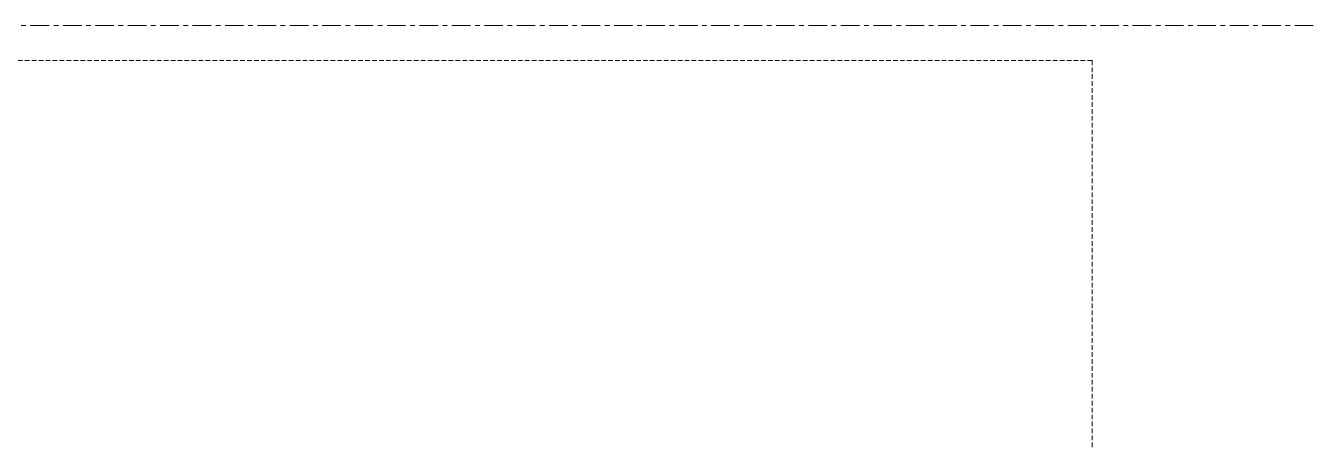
# Model space of a CAD drawing. Extents: x -15449 to 568150, y -1239737 to 53667.
# Drawn here: x 307732 to 313272, y -279593 to -277802 of the extents above; entities that cross this region are included whole.
import ezdxf

# ---------------------------------------------------------------- set-up
doc = ezdxf.new("R2010")
doc.units = 0
doc.header["$LTSCALE"] = 8
doc.linetypes.add('HIDDEN', pattern=[0.375, 0.25, -0.125])
doc.linetypes.add('IDA - Grid Line', pattern=[3500, 2000, -500, 500, -500])
doc.layers.get('0').update_dxf_attribs({"color": 1, "linetype": 'CONTINUOUS'})
doc.layers.add('000_CTCI_CSA', color=7, linetype='CONTINUOUS')
doc.layers.add('A-_ANOTGRID_E', color=7, linetype='CONTINUOUS', lineweight=9)
doc.layers.add('Block - Cargo Lift_dwg', color=7, linetype='CONTINUOUS', lineweight=9, true_color=0x767676)

# ---------------------------------------------------------------- blocks, each defined once
blk = doc.blocks.new('column grid')
at = {"layer": 'A-_ANOTGRID_E', "color": 8, "linetype": 'IDA - Grid Line', "ltscale": 0.005, "true_color": 0x808080}
blk.add_line((29680.4, -83238.8, 0), (-104784.6, -83238.8, 0), dxfattribs=at)
blk = doc.blocks.new('CTCI_Building Footprint and Grid')
at = {"color": 252}
blk.add_blockref('column grid', (1987651, -866033, 0), dxfattribs=at)

msp = doc.modelspace()

# ---------------------------------------------------------------- linework, layer by layer
at = {"layer": 'Block - Cargo Lift_dwg', "color": 8, "linetype": 'HIDDEN', "ltscale": 10, "true_color": 0x808080, "elevation": 0}
msp.add_lwpolyline([(312338.3084, -277952.1709), (307578.3145, -277952.1709), (307578.3144, -284002.3574), (312338.3083, -284002.3574)], close=True, dxfattribs=at)

# ---------------------------------------------------------------- block references
at = {"layer": '000_CTCI_CSA', "color": 2}
msp.add_blockref('CTCI_Building Footprint and Grid', (-1688918.33, 671469.6085, 0), dxfattribs=at)

doc.saveas('drawing.dxf')
